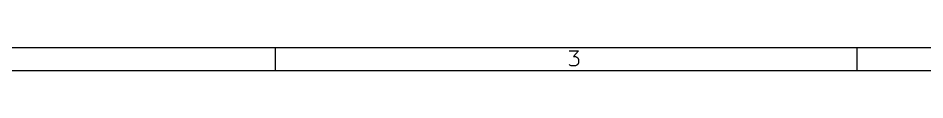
# Model space of a CAD drawing. Extents: x 10 to 287, y -200 to -10.
# Drawn here: x 87.9 to 165.8, y -200 to -198 of the extents above; entities that cross this region are included whole.
import ezdxf

# ---------------------------------------------------------------- set-up
doc = ezdxf.new("R2010")
doc.units = 0
doc.header["$MEASUREMENT"] = 0
doc.layers.add('BLACK', color=7, linetype='CONTINUOUS')

msp = doc.modelspace()

# ---------------------------------------------------------------- linework, layer by layer
at = {"layer": 'BLACK', "linetype": 'CONTINUOUS'}
for p, q in [((12, -198.007), (285.002, -198.007)), ((110, -198.007), (110, -200.007)), ((135.261, -198.295), (136.065, -198.295)), ((136.065, -198.295), (135.632, -198.791)), ((160, -198.007), (160, -200.007)), ((135.323, -199.533), (135.261, -199.471)), ((135.632, -198.791), (135.818, -198.791)), ((135.818, -198.791), (135.942, -198.852)), ((135.942, -198.852), (136.004, -198.914)), ((136.004, -199.471), (135.942, -199.533)), ((136.004, -198.914), (136.065, -199.038)), ((136.065, -199.348), (136.004, -199.471)), ((136.065, -199.038), (136.065, -199.348)), ((10, -200.007), (287.002, -200.007)), ((135.446, -199.595), (135.323, -199.533)), ((135.818, -199.595), (135.446, -199.595)), ((135.942, -199.533), (135.818, -199.595))]:
    msp.add_line(p, q, dxfattribs=at)

doc.saveas('drawing.dxf')
